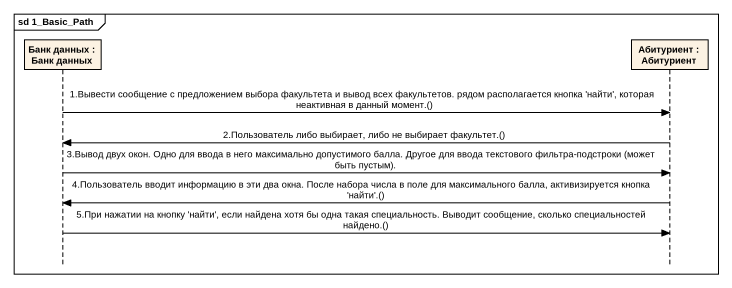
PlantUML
@startuml
mainframe sd 1_Basic_Path
hide footbox
participant "Банк данных : Банк данных" as Банк_данных
participant "Абитуриент : Абитуриент" as Абитуриент

Банк_данных -> Абитуриент : 1.Вывести сообщение с предложением выбора факультета и вывод всех факультетов. рядом располагается кнопка 'найти', которая неактивная в данный момент.()
Абитуриент -> Банк_данных : 2.Пользователь либо выбирает, либо не выбирает факультет.()
Банк_данных -> Абитуриент : 3.Вывод двух окон. Одно для ввода в него максимально допустимого балла. Другое для ввода текстового фильтра-подстроки (может быть пустым).
Абитуриент -> Банк_данных : 4.Пользователь вводит информацию в эти два окна. После набора числа в поле для максимального балла, активизируется кнопка 'найти'.()
Банк_данных -> Абитуриент : 5.При нажатии на кнопку 'найти', если найдена хотя бы одна такая специальность. Выводит сообщение, сколько специальностей найдено.()
@enduml
